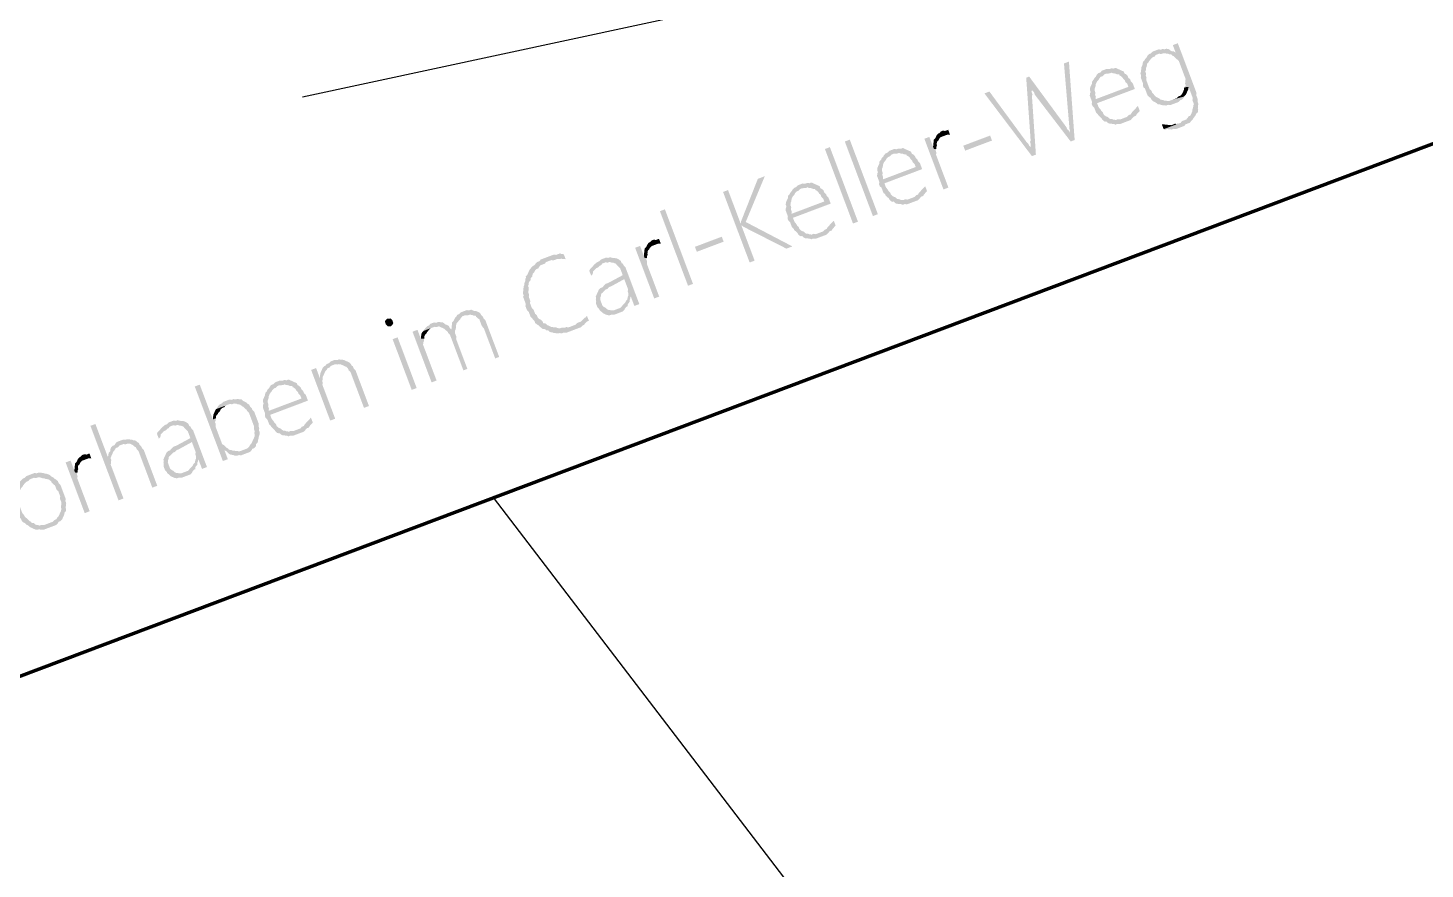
# Model space of a CAD drawing. Header units: metres. Extents: x -47 to 309, y -25 to 105.
# Drawn here: x 121.89 to 135.81, y 66.95 to 75.33 of the extents above; entities that cross this region are included whole.
import ezdxf

# ---------------------------------------------------------------- set-up
doc = ezdxf.new("R2010")
doc.units = ezdxf.units.M
doc.linetypes.add('AUSGEZOGEN', pattern=[0])
doc.layers.add('XR$1$STANDARD_1', color=7, linetype='AUSGEZOGEN', lineweight=25)

msp = doc.modelspace()

# ---------------------------------------------------------------- hatches: boundary and pattern name
at = {"layer": 'XR$1$STANDARD_1', "linetype": 'AUSGEZOGEN', "lineweight": 140, "transparency": 33554687}
h = msp.add_hatch(color=7, dxfattribs=at)
h.set_gradient(color2=(0, 0, 0), one_color=1)
h.paths.add_polyline_path([(133.3494, 75.1784), (133.2999, 75.1598), (133.3297, 75.0805), (133.2938, 75.0557), (133.3075, 75.0495), (133.3249, 75.0335), (133.3422, 75.0174), (133.3596, 75.0013), (133.4268, 74.8231), (133.4243, 74.7995), (133.4219, 74.776), (133.4294, 74.7562), (133.4133, 74.7388), (133.4566, 74.7438), (133.4977, 74.6349), (133.4952, 74.6114), (133.5102, 74.5717), (133.504, 74.5581), (133.5016, 74.5346), (133.4954, 74.5209), (133.493, 74.4974), (133.4868, 74.4838), (133.4806, 74.4701), (133.4744, 74.4565), (133.4546, 74.449), (133.4485, 74.4354), (133.4324, 74.418), (133.3928, 74.4031), (133.3767, 74.3857), (133.2084, 74.3223), (133.222, 74.3161), (133.2418, 74.3236), (133.2653, 74.3211), (133.2889, 74.3187), (133.3087, 74.3262), (133.3322, 74.3237), (133.4114, 74.3536), (133.4275, 74.371), (133.4671, 74.3859), (133.4832, 74.4032), (133.4993, 74.4206), (133.5055, 74.4343), (133.5215, 74.4516), (133.5277, 74.4653), (133.5339, 74.4789), (133.5438, 74.4826), (133.5499, 74.4963), (133.5524, 74.5198), (133.5486, 74.5297), (133.5511, 74.5532), (133.5535, 74.5768), (133.5461, 74.5966), (133.5485, 74.6201), (133.5336, 74.6597), (133.536, 74.6833), (133.5248, 74.713)], flags=0)
h = msp.add_hatch(color=7, dxfattribs=at)
h.set_gradient(color2=(0, 0, 0), one_color=1)
h.paths.add_polyline_path([(133.0239, 75.0218), (133.0177, 75.0082), (133.0016, 74.9908), (132.9992, 74.9673), (132.993, 74.9536), (132.9869, 74.94), (132.9844, 74.9165), (132.982, 74.8929), (132.9758, 74.8793), (132.9833, 74.8595), (132.9808, 74.8359), (133.0032, 74.7765), (133.0045, 74.7431), (133.0219, 74.727), (133.048, 74.6577), (133.0654, 74.6416), (133.079, 74.6354), (133.0865, 74.6156), (133.1039, 74.5996), (133.1175, 74.5934), (133.1311, 74.5872), (133.1485, 74.5711), (133.172, 74.5687), (133.1857, 74.5625), (133.2092, 74.5601), (133.2327, 74.5577), (133.2526, 74.5651), (133.2761, 74.5627), (133.3157, 74.5776), (133.3553, 74.5925), (133.3714, 74.6099), (133.3912, 74.6174), (133.4073, 74.6347), (133.4134, 74.6484), (133.3008, 74.6172), (133.2612, 74.6023), (133.2376, 74.6047), (133.2141, 74.6072), (133.2004, 74.6133), (133.1769, 74.6158), (133.1595, 74.6319), (133.1459, 74.638), (133.1323, 74.6442), (133.1149, 74.6603), (133.1112, 74.6702), (133.0938, 74.6863), (133.0863, 74.7061), (133.069, 74.7221), (133.0354, 74.8113), (133.0378, 74.8348), (133.0304, 74.8546), (133.0328, 74.8781), (133.0253, 74.8979), (133.0315, 74.9116), (133.0339, 74.9351), (133.0401, 74.9488), (133.0425, 74.9723), (133.0586, 74.9897), (133.0648, 75.0033), (133.0809, 75.0207), (133.0969, 75.038), (133.1167, 75.0455), (133.1328, 75.0629), (133.1526, 75.0703)], flags=0)
h = msp.add_hatch(color=7, dxfattribs=at)
h.set_gradient(color2=(0, 0, 0), one_color=1)
h.paths.add_polyline_path([(133.1377, 75.1099), (133.0981, 75.095), (133.082, 75.0776), (133.0622, 75.0702), (133.0461, 75.0528), (133.04, 75.0392), (133.0239, 75.0218), (133.1625, 75.0741), (133.1861, 75.0716), (133.2059, 75.0791), (133.2294, 75.0766), (133.2529, 75.0742), (133.2666, 75.068), (133.2901, 75.0656), (133.2938, 75.0557), (133.3297, 75.0805), (133.3124, 75.0966), (133.2888, 75.099), (133.2752, 75.1052), (133.2578, 75.1213), (133.2343, 75.1237), (133.2145, 75.1163), (133.2008, 75.1224), (133.181, 75.115), (133.1575, 75.1174)], flags=0)
h = msp.add_hatch(color=7, dxfattribs=at)
h.set_gradient(color2=(0, 0, 0), one_color=1)
h.paths.add_polyline_path([(132.2646, 74.9958), (132.2151, 74.9771), (132.2707, 74.3195), (132.2745, 74.3096), (132.272, 74.286), (132.2821, 74.1994), (132.3217, 74.2143)], flags=0)
h = msp.add_hatch(color=7, dxfattribs=at)
h.set_gradient(color2=(0, 0, 0), one_color=1)
h.paths.add_polyline_path([(132.6227, 74.9159), (132.593, 74.9047), (132.577, 74.8873), (132.5572, 74.8798), (132.5411, 74.8625), (132.5349, 74.8488), (132.5188, 74.8315), (132.6377, 74.8762), (132.6711, 74.8775), (132.6909, 74.885), (132.7046, 74.8788), (132.7281, 74.8764), (132.7417, 74.8702), (132.7653, 74.8678), (132.769, 74.8579), (132.7826, 74.8517), (132.8, 74.8356), (132.8037, 74.8257), (132.8211, 74.8097), (132.8286, 74.7899), (132.8459, 74.7738), (132.8571, 74.7441), (132.5303, 74.6209), (132.9066, 74.7627), (132.8992, 74.7825), (132.8818, 74.7986), (132.8743, 74.8184), (132.857, 74.8345), (132.8495, 74.8543), (132.8321, 74.8704), (132.8185, 74.8765), (132.811, 74.8963), (132.7974, 74.9025), (132.7838, 74.9087), (132.7701, 74.9149), (132.7429, 74.9272), (132.7292, 74.9334), (132.7094, 74.9259), (132.6859, 74.9283), (132.6661, 74.9209), (132.6425, 74.9233)], flags=0)
h = msp.add_hatch(color=7, dxfattribs=at)
h.set_gradient(color2=(0, 0, 0), one_color=1)
h.paths.add_polyline_path([(131.8685, 74.8465), (131.8388, 74.8353), (131.8832, 74.2074), (131.877, 74.1937), (131.8845, 74.1739), (131.8821, 74.1504), (131.8858, 74.1405), (131.8959, 74.0538), (131.9355, 74.0687), (131.8961, 74.6533), (131.9023, 74.6669), (131.8911, 74.6966), (131.8972, 74.7103), (131.8898, 74.7301)], flags=0)
h = msp.add_hatch(color=7, dxfattribs=at)
h.set_gradient(color2=(0, 0, 0), one_color=1)
h.paths.add_polyline_path([(131.8685, 74.8465), (131.8898, 74.7301), (131.8972, 74.7103), (131.9146, 74.6942), (131.9258, 74.6645), (132.2821, 74.1994), (132.272, 74.286), (132.2645, 74.3058), (132.2472, 74.3219), (132.2397, 74.3417)], flags=0)
h = msp.add_hatch(color=7, dxfattribs=at)
h.set_gradient(color2=(0, 0, 0), one_color=1)
h.paths.add_polyline_path([(132.5188, 74.8315), (132.5127, 74.8178), (132.4966, 74.8005), (132.4942, 74.7769), (132.4818, 74.7496), (132.4756, 74.736), (132.4732, 74.7125), (132.4807, 74.6927), (132.4745, 74.679), (132.4721, 74.6555), (132.4945, 74.5961), (132.492, 74.5725), (132.4995, 74.5527), (132.5168, 74.5367), (132.5355, 74.4871), (132.5529, 74.4711), (132.5566, 74.4612), (132.574, 74.4451), (132.5913, 74.429), (132.5951, 74.4191), (132.6124, 74.403), (132.6261, 74.3969), (132.636, 74.4006), (132.6534, 74.3845), (132.667, 74.3784), (132.8056, 74.4306), (132.7759, 74.4194), (132.7524, 74.4219), (132.7326, 74.4144), (132.709, 74.4168), (132.6954, 74.423), (132.6719, 74.4254), (132.6545, 74.4415), (132.6409, 74.4477), (132.6272, 74.4538), (132.6099, 74.4699), (132.6024, 74.4897), (132.585, 74.5058), (132.5813, 74.5157), (132.5602, 74.5417), (132.5453, 74.5813), (132.9216, 74.7231), (132.9066, 74.7627), (132.5303, 74.6209), (132.5328, 74.6444), (132.5253, 74.6642), (132.5277, 74.6878), (132.5203, 74.7076), (132.5227, 74.7311), (132.5289, 74.7448), (132.5313, 74.7683), (132.5375, 74.7819), (132.5437, 74.7956), (132.5597, 74.8129), (132.5659, 74.8266), (132.582, 74.8439), (132.6018, 74.8514), (132.6179, 74.8688), (132.6377, 74.8762)], flags=0)
h = msp.add_hatch(color=7, dxfattribs=at)
h.set_gradient(color2=(0, 0, 0), one_color=1)
h.paths.add_polyline_path([(131.4724, 74.6972), (131.4229, 74.6785), (131.8959, 74.0538), (131.8858, 74.1405), (131.8684, 74.1566), (131.861, 74.1764), (131.8436, 74.1924)], flags=0)
h = msp.add_hatch(color=7, dxfattribs=at)
h.set_gradient(color2=(0, 0, 0), one_color=1)
h.paths.add_polyline_path([(133.4133, 74.7388), (133.4108, 74.7153), (133.3985, 74.688), (133.3923, 74.6744), (133.3763, 74.657), (133.3565, 74.6495), (133.3404, 74.6322), (133.3008, 74.6172), (133.4134, 74.6484), (133.4295, 74.6658), (133.4357, 74.6794), (133.448, 74.7067), (133.4542, 74.7203), (133.4566, 74.7438)], flags=0)
h = msp.add_hatch(color=7, dxfattribs=at)
h.set_gradient(color2=(0, 0, 0), one_color=1)
h.paths.add_polyline_path([(132.9516, 74.5535), (132.9355, 74.5361), (132.9194, 74.5187), (132.9034, 74.5014), (132.8873, 74.484), (132.8811, 74.4704), (132.8613, 74.4629), (132.8452, 74.4455), (132.667, 74.3784), (132.6905, 74.3759), (132.7141, 74.3735), (132.7277, 74.3673), (132.7475, 74.3748), (132.771, 74.3723), (132.88, 74.4134), (132.896, 74.4308), (132.9121, 74.4481), (132.9319, 74.4556), (132.9381, 74.4692), (132.9542, 74.4866), (132.9702, 74.504)], flags=0)
h = msp.add_hatch(color=7, dxfattribs=at)
h.set_gradient(color2=(0, 0, 0), one_color=1)
h.paths.add_polyline_path([(133.1897, 74.3718), (133.2084, 74.3223), (133.3569, 74.3783), (133.3371, 74.3708), (133.3235, 74.377), (133.2839, 74.362), (133.2603, 74.3645), (133.2368, 74.3669), (133.2132, 74.3694)], flags=0)
h = msp.add_hatch(color=7, dxfattribs=at)
h.set_gradient(color2=(0, 0, 0), one_color=1)
h.paths.add_polyline_path([(130.3114, 73.4566), (130.3609, 73.4753), (130.081, 74.218), (130.0315, 74.1993)], flags=0)
h = msp.add_hatch(color=7, dxfattribs=at)
h.set_gradient(color2=(0, 0, 0), one_color=1)
h.paths.add_polyline_path([(130.8737, 74.2453), (130.8241, 74.2267), (131.0145, 73.7216), (131.064, 73.7403), (130.9408, 74.0671), (130.9433, 74.0906), (130.9358, 74.1104), (130.942, 74.124), (130.9184, 74.1265)], flags=0)
h = msp.add_hatch(color=7, dxfattribs=at)
h.set_gradient(color2=(0, 0, 0), one_color=1)
h.paths.add_polyline_path([(130.9344, 74.2343), (130.9183, 74.2169), (130.9159, 74.1934), (130.9134, 74.1698), (130.911, 74.1463), (130.9184, 74.1265), (130.942, 74.124), (130.9444, 74.1476), (130.9506, 74.1612), (130.9469, 74.1711), (130.9493, 74.1947), (130.9654, 74.212), (130.9715, 74.2257), (130.9876, 74.243), (131.0272, 74.258)], flags=0)
h = msp.add_hatch(color=7, dxfattribs=at)
h.set_gradient(color2=(0, 0, 0), one_color=1)
h.paths.add_polyline_path([(131.0086, 74.3075), (130.9888, 74.3), (130.9727, 74.2826), (130.9628, 74.2789), (130.9467, 74.2615), (130.9344, 74.2343), (131.0272, 74.258), (131.0569, 74.2692), (131.0805, 74.2667), (131.0618, 74.3162), (131.0321, 74.305)], flags=0)
h = msp.add_hatch(color=7, dxfattribs=at)
h.set_gradient(color2=(0, 0, 0), one_color=1)
h.paths.add_polyline_path([(131.2306, 74.1084), (131.498, 74.2092), (131.4793, 74.2587), (131.212, 74.1579)], flags=0)
h = msp.add_hatch(color=7, dxfattribs=at)
h.set_gradient(color2=(0, 0, 0), one_color=1)
h.paths.add_polyline_path([(130.1133, 73.382), (130.1628, 73.4006), (129.8829, 74.1433), (129.8334, 74.1247)], flags=0)
h = msp.add_hatch(color=7, dxfattribs=at)
h.set_gradient(color2=(0, 0, 0), one_color=1)
h.paths.add_polyline_path([(130.3996, 74.0327), (130.3934, 74.0191), (130.3774, 74.0017), (130.3749, 73.9782), (130.3626, 73.9509), (130.3564, 73.9373), (130.354, 73.9137), (130.3614, 73.8939), (130.3553, 73.8803), (130.3528, 73.8568), (130.3752, 73.7973), (130.3728, 73.7738), (130.3803, 73.754), (130.3976, 73.7379), (130.4163, 73.6884), (130.4337, 73.6723), (130.4374, 73.6624), (130.4548, 73.6464), (130.4721, 73.6303), (130.4759, 73.6204), (130.4932, 73.6043), (130.5069, 73.5981), (130.5168, 73.6019), (130.5341, 73.5858), (130.5478, 73.5796), (130.6864, 73.6319), (130.6567, 73.6207), (130.6332, 73.6231), (130.6134, 73.6157), (130.5898, 73.6181), (130.5762, 73.6243), (130.5526, 73.6267), (130.5353, 73.6428), (130.5216, 73.6489), (130.508, 73.6551), (130.4906, 73.6712), (130.4832, 73.691), (130.4658, 73.7071), (130.4621, 73.717), (130.441, 73.7429), (130.426, 73.7826), (130.8024, 73.9244), (130.7874, 73.964), (130.4111, 73.8222), (130.4135, 73.8457), (130.4061, 73.8655), (130.4085, 73.8891), (130.4011, 73.9089), (130.4035, 73.9324), (130.4097, 73.946), (130.4121, 73.9696), (130.4183, 73.9832), (130.4244, 73.9968), (130.4405, 74.0142), (130.4467, 74.0278), (130.4628, 74.0452), (130.4826, 74.0527), (130.4986, 74.07), (130.5184, 74.0775)], flags=0)
h = msp.add_hatch(color=7, dxfattribs=at)
h.set_gradient(color2=(0, 0, 0), one_color=1)
h.paths.add_polyline_path([(130.5035, 74.1171), (130.4738, 74.1059), (130.4577, 74.0886), (130.4379, 74.0811), (130.4219, 74.0637), (130.4157, 74.0501), (130.3996, 74.0327), (130.5184, 74.0775), (130.5519, 74.0788), (130.5717, 74.0863), (130.5853, 74.0801), (130.6089, 74.0777), (130.6225, 74.0715), (130.646, 74.0691), (130.6498, 74.0591), (130.6634, 74.053), (130.6808, 74.0369), (130.6845, 74.027), (130.7019, 74.0109), (130.7093, 73.9911), (130.7267, 73.9751), (130.7379, 73.9453), (130.4111, 73.8222), (130.7874, 73.964), (130.78, 73.9838), (130.7626, 73.9999), (130.7551, 74.0197), (130.7378, 74.0358), (130.7303, 74.0556), (130.7129, 74.0716), (130.6993, 74.0778), (130.6918, 74.0976), (130.6782, 74.1038), (130.6646, 74.11), (130.6509, 74.1161), (130.6236, 74.1285), (130.61, 74.1346), (130.5902, 74.1272), (130.5667, 74.1296), (130.5469, 74.1221), (130.5233, 74.1246)], flags=0)
h = msp.add_hatch(color=7, dxfattribs=at)
h.set_gradient(color2=(0, 0, 0), one_color=1)
h.paths.add_polyline_path([(129.2344, 73.8537), (129.165, 73.8275), (128.9973, 73.4024), (128.9948, 73.3789), (129.0444, 73.3975)], flags=0)
h = msp.add_hatch(color=7, dxfattribs=at)
h.set_gradient(color2=(0, 0, 0), one_color=1)
h.paths.add_polyline_path([(129.5925, 73.7737), (129.5627, 73.7625), (129.5467, 73.7452), (129.5269, 73.7377), (129.5108, 73.7203), (129.5046, 73.7067), (129.4885, 73.6893), (129.6074, 73.7341), (129.6408, 73.7354), (129.6606, 73.7429), (129.6743, 73.7367), (129.6978, 73.7343), (129.7114, 73.7281), (129.735, 73.7257), (129.7387, 73.7158), (129.7523, 73.7096), (129.7697, 73.6935), (129.7734, 73.6836), (129.7908, 73.6675), (129.7983, 73.6477), (129.8156, 73.6317), (129.8268, 73.602), (129.5, 73.4788), (129.8764, 73.6206), (129.8689, 73.6404), (129.8515, 73.6565), (129.8441, 73.6763), (129.8267, 73.6924), (129.8192, 73.7122), (129.8019, 73.7283), (129.7882, 73.7344), (129.7808, 73.7542), (129.7671, 73.7604), (129.7535, 73.7666), (129.7399, 73.7727), (129.7126, 73.7851), (129.6989, 73.7913), (129.6791, 73.7838), (129.6556, 73.7862), (129.6358, 73.7788), (129.6123, 73.7812)], flags=0)
h = msp.add_hatch(color=7, dxfattribs=at)
h.set_gradient(color2=(0, 0, 0), one_color=1)
h.paths.add_polyline_path([(128.8679, 73.7156), (128.8184, 73.6969), (129.0834, 72.9938), (129.1329, 73.0125), (128.9986, 73.369), (129.0444, 73.3975), (128.9948, 73.3789)], flags=0)
h = msp.add_hatch(color=7, dxfattribs=at)
h.set_gradient(color2=(0, 0, 0), one_color=1)
h.paths.add_polyline_path([(129.4885, 73.6893), (129.4824, 73.6757), (129.4663, 73.6583), (129.4639, 73.6348), (129.4515, 73.6075), (129.4454, 73.5939), (129.4429, 73.5704), (129.4504, 73.5506), (129.4442, 73.5369), (129.4418, 73.5134), (129.4642, 73.454), (129.4617, 73.4304), (129.4692, 73.4106), (129.4866, 73.3945), (129.5052, 73.345), (129.5226, 73.329), (129.5263, 73.3191), (129.5437, 73.303), (129.5611, 73.2869), (129.5648, 73.277), (129.5822, 73.2609), (129.5958, 73.2548), (129.6057, 73.2585), (129.6231, 73.2424), (129.6367, 73.2362), (129.7753, 73.2885), (129.7456, 73.2773), (129.7221, 73.2797), (129.7023, 73.2723), (129.6787, 73.2747), (129.6651, 73.2809), (129.6416, 73.2833), (129.6242, 73.2994), (129.6106, 73.3056), (129.5969, 73.3117), (129.5796, 73.3278), (129.5721, 73.3476), (129.5547, 73.3637), (129.551, 73.3736), (129.5299, 73.3996), (129.515, 73.4392), (129.8913, 73.581), (129.8764, 73.6206), (129.5, 73.4788), (129.5025, 73.5023), (129.495, 73.5221), (129.4975, 73.5457), (129.49, 73.5655), (129.4924, 73.589), (129.4986, 73.6027), (129.501, 73.6262), (129.5072, 73.6398), (129.5134, 73.6535), (129.5295, 73.6708), (129.5356, 73.6845), (129.5517, 73.7018), (129.5715, 73.7093), (129.5876, 73.7267), (129.6074, 73.7341)], flags=0)
h = msp.add_hatch(color=7, dxfattribs=at)
h.set_gradient(color2=(0, 0, 0), one_color=1)
h.paths.add_polyline_path([(130.8324, 73.7547), (130.8163, 73.7374), (130.8002, 73.72), (130.7841, 73.7026), (130.7681, 73.6853), (130.7619, 73.6716), (130.7421, 73.6642), (130.726, 73.6468), (130.5478, 73.5796), (130.5713, 73.5772), (130.5948, 73.5748), (130.6085, 73.5686), (130.6283, 73.576), (130.6518, 73.5736), (130.7608, 73.6147), (130.7768, 73.632), (130.7929, 73.6494), (130.8127, 73.6569), (130.8189, 73.6705), (130.8349, 73.6879), (130.851, 73.7052)], flags=0)
h = msp.add_hatch(color=7, dxfattribs=at)
h.set_gradient(color2=(0, 0, 0), one_color=1)
h.paths.add_polyline_path([(128.4694, 72.7624), (128.519, 72.781), (128.239, 73.5238), (128.1895, 73.5051)], flags=0)
h = msp.add_hatch(color=7, dxfattribs=at)
h.set_gradient(color2=(0, 0, 0), one_color=1)
h.paths.add_polyline_path([(129.0444, 73.3975), (128.9986, 73.369), (129.0159, 73.3529), (129.4498, 73.1319), (129.5093, 73.1543)], flags=0)
h = msp.add_hatch(color=7, dxfattribs=at)
h.set_gradient(color2=(0, 0, 0), one_color=1)
h.paths.add_polyline_path([(129.9213, 73.4114), (129.9052, 73.394), (129.8891, 73.3766), (129.8731, 73.3593), (129.857, 73.3419), (129.8508, 73.3283), (129.831, 73.3208), (129.8149, 73.3034), (129.6367, 73.2362), (129.6602, 73.2338), (129.6838, 73.2314), (129.6974, 73.2252), (129.7172, 73.2327), (129.7408, 73.2302), (129.8497, 73.2713), (129.8658, 73.2887), (129.8818, 73.306), (129.9016, 73.3135), (129.9078, 73.3271), (129.9239, 73.3445), (129.94, 73.3619)], flags=0)
h = msp.add_hatch(color=7, dxfattribs=at)
h.set_gradient(color2=(0, 0, 0), one_color=1)
h.paths.add_polyline_path([(128.1268, 73.2213), (128.107, 73.2139), (128.0909, 73.1965), (128.081, 73.1928), (128.065, 73.1754), (128.0526, 73.1481), (128.1455, 73.1718), (128.1752, 73.183), (128.1987, 73.1806), (128.1801, 73.2301), (128.1504, 73.2189)], flags=0)
h = msp.add_hatch(color=7, dxfattribs=at)
h.set_gradient(color2=(0, 0, 0), one_color=1)
h.paths.add_polyline_path([(128.5568, 73.1007), (128.8242, 73.2015), (128.8055, 73.251), (128.5382, 73.1502)], flags=0)
h = msp.add_hatch(color=7, dxfattribs=at)
h.set_gradient(color2=(0, 0, 0), one_color=1)
h.paths.add_polyline_path([(127.0718, 73.0499), (127.0025, 73.0238), (126.9864, 73.0064), (126.9666, 72.9989), (126.9505, 72.9816), (126.9344, 72.9642), (126.9245, 72.9605), (126.9085, 72.9431), (127.1065, 73.0178), (127.1301, 73.0153), (127.1697, 73.0302), (127.1932, 73.0278), (127.2031, 73.0315), (127.2266, 73.0291), (127.2502, 73.0267), (127.2315, 73.0762), (127.208, 73.0786), (127.1944, 73.0848), (127.1547, 73.0699), (127.1312, 73.0723), (127.0916, 73.0574)], flags=0)
h = msp.add_hatch(color=7, dxfattribs=at)
h.set_gradient(color2=(0, 0, 0), one_color=1)
h.paths.add_polyline_path([(127.9919, 73.1592), (127.9424, 73.1405), (128.1327, 72.6355), (128.1823, 72.6541), (128.0591, 72.9809), (128.0615, 73.0045), (128.0541, 73.0243), (128.0602, 73.0379), (128.0367, 73.0404)], flags=0)
h = msp.add_hatch(color=7, dxfattribs=at)
h.set_gradient(color2=(0, 0, 0), one_color=1)
h.paths.add_polyline_path([(128.0526, 73.1481), (128.0366, 73.1308), (128.0341, 73.1072), (128.0317, 73.0837), (128.0292, 73.0602), (128.0367, 73.0404), (128.0602, 73.0379), (128.0627, 73.0615), (128.0688, 73.0751), (128.0651, 73.085), (128.0676, 73.1085), (128.0836, 73.1259), (128.0898, 73.1395), (128.1059, 73.1569), (128.1455, 73.1718)], flags=0)
h = msp.add_hatch(color=7, dxfattribs=at)
h.set_gradient(color2=(0, 0, 0), one_color=1)
h.paths.add_polyline_path([(126.9085, 72.9431), (126.8924, 72.9257), (126.8862, 72.9121), (126.8739, 72.8848), (126.8677, 72.8712), (126.8516, 72.8538), (126.8554, 72.8439), (126.8492, 72.8303), (126.8468, 72.8068), (126.8406, 72.7931), (126.8381, 72.7696), (126.832, 72.7559), (126.8295, 72.7324), (126.8271, 72.7089), (126.8247, 72.6853), (126.8321, 72.6655), (126.826, 72.6519), (126.8521, 72.5826), (126.8496, 72.559), (126.8646, 72.5194), (126.8819, 72.5033), (126.9006, 72.4538), (126.918, 72.4378), (126.9217, 72.4279), (126.9391, 72.4118), (126.9465, 72.392), (126.9639, 72.3759), (126.9775, 72.3697), (126.9949, 72.3537), (127.0123, 72.3376), (127.0259, 72.3314), (127.0494, 72.329), (127.0532, 72.3191), (127.0767, 72.3166), (127.0941, 72.3006), (127.1176, 72.2981), (127.1313, 72.292), (127.3095, 72.3591), (127.2798, 72.3479), (127.2563, 72.3504), (127.2365, 72.3429), (127.2129, 72.3453), (127.1931, 72.3379), (127.1696, 72.3403), (127.1559, 72.3465), (127.1324, 72.3489), (127.1089, 72.3514), (127.0952, 72.3575), (127.068, 72.3699), (127.0506, 72.386), (127.0271, 72.3884), (127.0196, 72.4082), (127.0022, 72.4243), (126.9886, 72.4304), (126.9712, 72.4465), (126.9638, 72.4663), (126.9464, 72.4824), (126.9315, 72.522), (126.9141, 72.5381), (126.8954, 72.5876), (126.8979, 72.6111), (126.8829, 72.6507), (126.8854, 72.6743), (126.8779, 72.6941), (126.8803, 72.7176), (126.8828, 72.7412), (126.8753, 72.761), (126.8815, 72.7746), (126.8839, 72.7981), (126.9, 72.8155), (126.9024, 72.8391), (126.9185, 72.8564), (126.921, 72.88), (126.937, 72.8973), (126.9432, 72.911), (126.9593, 72.9283), (126.9791, 72.9358), (126.9852, 72.9494), (127.0013, 72.9668), (127.0409, 72.9817), (127.057, 72.9991), (127.0768, 73.0066)], flags=0)
h = msp.add_hatch(color=7, dxfattribs=at)
h.set_gradient(color2=(0, 0, 0), one_color=1)
h.paths.add_polyline_path([(127.6317, 73.0347), (127.602, 73.0235), (127.5859, 73.0062), (127.5661, 72.9987), (127.5401, 72.9776), (127.524, 72.9602), (127.508, 72.9429), (127.4919, 72.9255), (127.4857, 72.9119), (127.5044, 72.8623), (127.5205, 72.8797), (127.5229, 72.9033), (127.539, 72.9206), (127.555, 72.938), (127.5748, 72.9455), (127.5909, 72.9628), (127.6008, 72.9666), (127.6169, 72.9839), (127.7555, 73.0362), (127.732, 73.0386), (127.7085, 73.0411), (127.6948, 73.0472), (127.675, 73.0398), (127.6515, 73.0422)], flags=0)
h = msp.add_hatch(color=7, dxfattribs=at)
h.set_gradient(color2=(0, 0, 0), one_color=1)
h.paths.add_polyline_path([(127.7555, 73.0362), (127.6367, 72.9914), (127.6466, 72.9951), (127.6701, 72.9927), (127.6899, 73.0001), (127.7036, 72.994), (127.7271, 72.9915), (127.7408, 72.9854), (127.7544, 72.9792), (127.7581, 72.9693), (127.7755, 72.9532), (127.7929, 72.9371), (127.819, 72.8678), (127.6779, 72.792), (127.6482, 72.7808), (127.6321, 72.7635), (127.6161, 72.7461), (127.8339, 72.8282), (127.8712, 72.7292), (127.8688, 72.7056), (127.8763, 72.6858), (127.8738, 72.6623), (127.8974, 72.6599), (127.9347, 72.5608), (127.9842, 72.5795), (127.8461, 72.9459), (127.8287, 72.962), (127.8213, 72.9818), (127.8076, 72.988), (127.8002, 73.0078), (127.7828, 73.0238), (127.7692, 73.03)], flags=0)
h = msp.add_hatch(color=7, dxfattribs=at)
h.set_gradient(color2=(0, 0, 0), one_color=1)
h.paths.add_polyline_path([(127.6161, 72.7461), (127.5962, 72.7386), (127.5802, 72.7213), (127.574, 72.7076), (127.5678, 72.694), (127.5555, 72.6667), (127.5493, 72.6531), (127.5531, 72.6432), (127.5506, 72.6197), (127.5543, 72.6097), (127.5519, 72.5862), (127.5668, 72.5466), (127.5842, 72.5305), (127.5879, 72.5206), (127.6053, 72.5045), (127.6227, 72.4885), (127.6363, 72.4823), (127.7551, 72.5271), (127.7254, 72.5159), (127.7019, 72.5183), (127.6784, 72.5208), (127.6647, 72.5269), (127.6474, 72.543), (127.6337, 72.5492), (127.6164, 72.5653), (127.594, 72.6247), (127.5964, 72.6482), (127.6026, 72.6619), (127.605, 72.6854), (127.6149, 72.6891), (127.631, 72.7065), (127.6471, 72.7239), (127.6669, 72.7313), (127.6829, 72.7487), (127.7027, 72.7562), (127.8339, 72.8282)], flags=0)
h = msp.add_hatch(color=7, dxfattribs=at)
h.set_gradient(color2=(0, 0, 0), one_color=1)
h.paths.add_polyline_path([(126.2255, 72.5047), (126.2057, 72.4973), (126.1896, 72.4799), (126.1698, 72.4724), (126.1636, 72.4588), (126.1475, 72.4414), (126.1414, 72.4278), (126.1352, 72.4142), (126.1191, 72.3968), (126.1167, 72.3733), (126.1142, 72.3497), (126.1118, 72.3262), (126.0759, 72.3013), (126.0797, 72.2914), (126.097, 72.2754), (126.2314, 71.9189), (126.271, 71.9338), (126.159, 72.2309), (126.1615, 72.2544), (126.1465, 72.294), (126.149, 72.3176), (126.1551, 72.3312), (126.1576, 72.3547), (126.16, 72.3783), (126.1662, 72.3919), (126.1823, 72.4093), (126.1983, 72.4267), (126.2045, 72.4403), (126.2206, 72.4577), (126.3592, 72.5099), (126.3357, 72.5123), (126.3221, 72.5185), (126.3084, 72.5247), (126.2886, 72.5172), (126.2651, 72.5197), (126.2453, 72.5122)], flags=0)
h = msp.add_hatch(color=7, dxfattribs=at)
h.set_gradient(color2=(0, 0, 0), one_color=1)
h.paths.add_polyline_path([(127.8738, 72.6623), (127.8677, 72.6487), (127.8652, 72.6251), (127.8491, 72.6078), (127.843, 72.5941), (127.8269, 72.5768), (127.8108, 72.5594), (127.7948, 72.542), (127.6363, 72.4823), (127.6499, 72.4761), (127.6636, 72.47), (127.6871, 72.4675), (127.7069, 72.475), (127.7305, 72.4726), (127.8196, 72.5061), (127.8357, 72.5235), (127.8418, 72.5371), (127.8579, 72.5545), (127.8678, 72.5582), (127.8702, 72.5818), (127.8863, 72.5992), (127.8888, 72.6227), (127.8949, 72.6363), (127.8974, 72.6599)], flags=0)
h = msp.add_hatch(color=7, dxfattribs=at)
h.set_gradient(color2=(0, 0, 0), one_color=1)
h.paths.add_polyline_path([(125.4712, 72.4354), (125.4552, 72.418), (125.449, 72.4043), (125.4602, 72.3746), (125.4776, 72.3586), (125.5011, 72.3561), (125.511, 72.3599), (125.5271, 72.3772), (125.5333, 72.3909), (125.5221, 72.4206), (125.5047, 72.4366), (125.4948, 72.4329)], flags=0)
h = msp.add_hatch(color=7, dxfattribs=at)
h.set_gradient(color2=(0, 0, 0), one_color=1)
h.paths.add_polyline_path([(125.9185, 72.389), (125.8987, 72.3816), (125.8925, 72.3679), (125.8727, 72.3605), (125.8566, 72.3431), (125.8405, 72.3257), (125.8344, 72.3121), (125.9433, 72.3531), (125.9668, 72.3507), (125.9866, 72.3582), (126.0003, 72.352), (126.0139, 72.3458), (126.0276, 72.3397), (126.0412, 72.3335), (126.0586, 72.3174), (126.0759, 72.3013), (126.1118, 72.3262), (126.0944, 72.3423), (126.087, 72.3621), (126.0597, 72.3744), (126.0461, 72.3806), (126.0287, 72.3966), (126.0052, 72.3991), (125.9816, 72.4015), (125.9618, 72.3941), (125.9383, 72.3965)], flags=0)
h = msp.add_hatch(color=7, dxfattribs=at)
h.set_gradient(color2=(0, 0, 0), one_color=1)
h.paths.add_polyline_path([(126.3592, 72.5099), (126.2404, 72.4651), (126.2503, 72.4689), (126.2738, 72.4664), (126.2936, 72.4739), (126.3172, 72.4714), (126.3308, 72.4653), (126.3544, 72.4628), (126.3581, 72.4529), (126.3755, 72.4369), (126.3891, 72.4307), (126.4152, 72.3614), (126.4363, 72.3354), (126.5483, 72.0383), (126.5879, 72.0532), (126.4498, 72.4196), (126.4324, 72.4357), (126.425, 72.4555), (126.4076, 72.4716), (126.4039, 72.4815), (126.3865, 72.4976), (126.3729, 72.5037)], flags=0)
h = msp.add_hatch(color=7, dxfattribs=at)
h.set_gradient(color2=(0, 0, 0), one_color=1)
h.paths.add_polyline_path([(127.4629, 72.4622), (127.4469, 72.4448), (127.437, 72.4411), (127.4209, 72.4237), (127.4048, 72.4064), (127.3652, 72.3914), (127.3491, 72.3741), (127.1313, 72.292), (127.1548, 72.2895), (127.1783, 72.2871), (127.1882, 72.2908), (127.2118, 72.2884), (127.2316, 72.2958), (127.2551, 72.2934), (127.4037, 72.3494), (127.4197, 72.3668), (127.4296, 72.3705), (127.4457, 72.3879), (127.4618, 72.4052), (127.4816, 72.4127)], flags=0)
h = msp.add_hatch(color=7, dxfattribs=at)
h.set_gradient(color2=(0, 0, 0), one_color=1)
h.paths.add_polyline_path([(125.7164, 71.7248), (125.766, 71.7434), (125.5756, 72.2485), (125.5261, 72.2298)], flags=0)
h = msp.add_hatch(color=7, dxfattribs=at)
h.set_gradient(color2=(0, 0, 0), one_color=1)
h.paths.add_polyline_path([(125.7737, 72.3231), (125.7241, 72.3045), (125.9145, 71.7994), (125.964, 71.8181), (125.8296, 72.1746), (125.8321, 72.1981), (125.8383, 72.2118), (125.8407, 72.2353), (125.8073, 72.234)], flags=0)
h = msp.add_hatch(color=7, dxfattribs=at)
h.set_gradient(color2=(0, 0, 0), one_color=1)
h.paths.add_polyline_path([(125.8344, 72.3121), (125.8183, 72.2947), (125.8121, 72.2811), (125.8097, 72.2575), (125.8073, 72.234), (125.8407, 72.2353), (125.8431, 72.2588), (125.8493, 72.2725), (125.8654, 72.2898), (125.8715, 72.3035), (125.8876, 72.3208), (125.9037, 72.3382), (125.9235, 72.3457)], flags=0)
h = msp.add_hatch(color=7, dxfattribs=at)
h.set_gradient(color2=(0, 0, 0), one_color=1)
h.paths.add_polyline_path([(124.9282, 72.0158), (124.9084, 72.0083), (124.8923, 71.991), (124.8725, 71.9835), (124.8564, 71.9661), (124.8465, 71.9624), (124.8304, 71.945), (124.8243, 71.9314), (124.8119, 71.9041), (124.8058, 71.8905), (124.8033, 71.8669), (124.8009, 71.8434), (124.8306, 71.8546), (124.8368, 71.8682), (124.8491, 71.8955), (124.8553, 71.9091), (124.8714, 71.9265), (124.8775, 71.9401), (124.8973, 71.9476), (124.9134, 71.965), (125.052, 72.0172), (125.0384, 72.0234), (125.0149, 72.0258), (124.9913, 72.0283), (124.9715, 72.0208), (124.948, 72.0233)], flags=0)
h = msp.add_hatch(color=7, dxfattribs=at)
h.set_gradient(color2=(0, 0, 0), one_color=1)
h.paths.add_polyline_path([(125.052, 72.0172), (124.9332, 71.9724), (124.953, 71.9799), (124.9766, 71.9775), (124.9865, 71.9812), (125.01, 71.9788), (125.0236, 71.9726), (125.0373, 71.9664), (125.0509, 71.9603), (125.0645, 71.9541), (125.0819, 71.938), (125.0894, 71.9182), (125.1067, 71.9021), (125.2411, 71.5456), (125.2906, 71.5643), (125.1562, 71.9208), (125.1389, 71.9369), (125.1314, 71.9567), (125.114, 71.9727), (125.1103, 71.9826), (125.0929, 71.9987), (125.0793, 72.0049), (125.0657, 72.0111)], flags=0)
h = msp.add_hatch(color=7, dxfattribs=at)
h.set_gradient(color2=(0, 0, 0), one_color=1)
h.paths.add_polyline_path([(124.3835, 71.8105), (124.3538, 71.7993), (124.3377, 71.7819), (124.3179, 71.7745), (124.3019, 71.7571), (124.2957, 71.7435), (124.2796, 71.7261), (124.3985, 71.7709), (124.4319, 71.7722), (124.4517, 71.7797), (124.4653, 71.7735), (124.4889, 71.771), (124.5025, 71.7649), (124.526, 71.7624), (124.5298, 71.7525), (124.5434, 71.7464), (124.5608, 71.7303), (124.5645, 71.7204), (124.5819, 71.7043), (124.5893, 71.6845), (124.6067, 71.6684), (124.6179, 71.6387), (124.2911, 71.5156), (124.6674, 71.6574), (124.66, 71.6772), (124.6426, 71.6933), (124.6351, 71.7131), (124.6178, 71.7291), (124.6103, 71.749), (124.5929, 71.765), (124.5793, 71.7712), (124.5718, 71.791), (124.5582, 71.7972), (124.5446, 71.8033), (124.5309, 71.8095), (124.5037, 71.8219), (124.49, 71.828), (124.4702, 71.8206), (124.4467, 71.823), (124.4269, 71.8155), (124.4033, 71.818)], flags=0)
h = msp.add_hatch(color=7, dxfattribs=at)
h.set_gradient(color2=(0, 0, 0), one_color=1)
h.paths.add_polyline_path([(124.7636, 71.9424), (124.7141, 71.9238), (124.9044, 71.4187), (124.9539, 71.4374), (124.827, 71.7741), (124.8295, 71.7976), (124.8257, 71.8075), (124.8282, 71.8311), (124.8306, 71.8546), (124.8009, 71.8434)], flags=0)
h = msp.add_hatch(color=7, dxfattribs=at)
h.set_gradient(color2=(0, 0, 0), one_color=1)
h.paths.add_polyline_path([(123.6045, 71.777), (123.555, 71.7583), (123.8349, 71.0156), (123.8844, 71.0343), (123.8508, 71.1234), (123.8768, 71.1445), (123.8594, 71.1606), (123.8421, 71.1767), (123.8284, 71.1828), (123.7612, 71.3611), (123.7637, 71.3846), (123.7562, 71.4044), (123.7624, 71.4181), (123.7648, 71.4416), (123.7351, 71.4304)], flags=0)
h = msp.add_hatch(color=7, dxfattribs=at)
h.set_gradient(color2=(0, 0, 0), one_color=1)
h.paths.add_polyline_path([(124.2796, 71.7261), (124.2734, 71.7125), (124.2574, 71.6951), (124.2549, 71.6716), (124.2426, 71.6443), (124.2364, 71.6307), (124.234, 71.6071), (124.2414, 71.5873), (124.2353, 71.5737), (124.2328, 71.5501), (124.2552, 71.4907), (124.2528, 71.4672), (124.2603, 71.4474), (124.2776, 71.4313), (124.2963, 71.3818), (124.3137, 71.3657), (124.3174, 71.3558), (124.3348, 71.3397), (124.3521, 71.3237), (124.3559, 71.3138), (124.3732, 71.2977), (124.3869, 71.2915), (124.3968, 71.2953), (124.4141, 71.2792), (124.4278, 71.273), (124.5664, 71.3253), (124.5367, 71.3141), (124.5132, 71.3165), (124.4934, 71.309), (124.4698, 71.3115), (124.4562, 71.3176), (124.4326, 71.3201), (124.4153, 71.3362), (124.4016, 71.3423), (124.388, 71.3485), (124.3706, 71.3646), (124.3632, 71.3844), (124.3458, 71.4005), (124.3421, 71.4104), (124.321, 71.4363), (124.306, 71.4759), (124.6824, 71.6178), (124.6674, 71.6574), (124.2911, 71.5156), (124.2936, 71.5391), (124.2861, 71.5589), (124.2885, 71.5824), (124.2811, 71.6022), (124.2835, 71.6258), (124.2897, 71.6394), (124.2921, 71.663), (124.2983, 71.6766), (124.3044, 71.6902), (124.3205, 71.7076), (124.3267, 71.7212), (124.3428, 71.7386), (124.3626, 71.7461), (124.3786, 71.7634), (124.3985, 71.7709)], flags=0)
h = msp.add_hatch(color=7, dxfattribs=at)
h.set_gradient(color2=(0, 0, 0), one_color=1)
h.paths.add_polyline_path([(123.7647, 71.532), (123.7585, 71.5184), (123.7462, 71.4911), (123.74, 71.4775), (123.7375, 71.4539), (123.7351, 71.4304), (123.7648, 71.4416), (123.7673, 71.4651), (123.7833, 71.4825), (123.7895, 71.4961), (123.8056, 71.5135), (123.8117, 71.5271), (123.8278, 71.5445), (123.8476, 71.552), (123.8637, 71.5693), (123.8835, 71.5768)], flags=0)
h = msp.add_hatch(color=7, dxfattribs=at)
h.set_gradient(color2=(0, 0, 0), one_color=1)
h.paths.add_polyline_path([(123.8785, 71.6202), (123.8389, 71.6052), (123.8228, 71.5879), (123.803, 71.5804), (123.7869, 71.563), (123.7807, 71.5494), (123.7647, 71.532), (123.9033, 71.5843), (123.9268, 71.5818), (123.9467, 71.5893), (123.9702, 71.5869), (123.9838, 71.5807), (124.0074, 71.5783), (124.0247, 71.5622), (124.0384, 71.556), (124.0557, 71.5399), (124.0731, 71.5239), (124.0768, 71.514), (124.0942, 71.4979), (124.1465, 71.3592), (124.144, 71.3357), (124.1515, 71.3159), (124.149, 71.2924), (124.1528, 71.2825), (124.1503, 71.2589), (124.1442, 71.2453), (124.138, 71.2317), (124.1257, 71.2044), (124.1195, 71.1907), (124.1034, 71.1734), (124.0972, 71.1597), (124.0812, 71.1424), (124.0416, 71.1274), (124.1641, 71.1623), (124.1666, 71.1859), (124.1826, 71.2032), (124.1851, 71.2268), (124.1912, 71.2404), (124.1937, 71.264), (124.1999, 71.2776), (124.2023, 71.3011), (124.1948, 71.3209), (124.1973, 71.3445), (124.1898, 71.3643), (124.1922, 71.3878), (124.1474, 71.5066), (124.1301, 71.5227), (124.1226, 71.5425), (124.1052, 71.5586), (124.0978, 71.5784), (124.0841, 71.5846), (124.0668, 71.6006), (124.0531, 71.6068), (124.0395, 71.613), (124.0221, 71.6291), (123.9986, 71.6315), (123.9751, 71.6339), (123.9652, 71.6302), (123.9416, 71.6326), (123.9218, 71.6252), (123.8983, 71.6276)], flags=0)
h = msp.add_hatch(color=7, dxfattribs=at)
h.set_gradient(color2=(0, 0, 0), one_color=1)
h.paths.add_polyline_path([(123.3239, 71.4111), (123.2942, 71.3999), (123.2781, 71.3826), (123.2583, 71.3751), (123.2323, 71.354), (123.2163, 71.3366), (123.2002, 71.3193), (123.1841, 71.3019), (123.178, 71.2883), (123.1966, 71.2388), (123.2127, 71.2561), (123.2151, 71.2797), (123.2312, 71.297), (123.2473, 71.3144), (123.2671, 71.3219), (123.2832, 71.3392), (123.2931, 71.343), (123.3091, 71.3603), (123.4478, 71.4126), (123.4242, 71.415), (123.4007, 71.4175), (123.3871, 71.4236), (123.3673, 71.4162), (123.3437, 71.4186)], flags=0)
h = msp.add_hatch(color=7, dxfattribs=at)
h.set_gradient(color2=(0, 0, 0), one_color=1)
h.paths.add_polyline_path([(123.4478, 71.4126), (123.3289, 71.3678), (123.3388, 71.3715), (123.3624, 71.3691), (123.3822, 71.3766), (123.3958, 71.3704), (123.4194, 71.3679), (123.433, 71.3618), (123.4466, 71.3556), (123.4504, 71.3457), (123.4677, 71.3296), (123.4851, 71.3136), (123.5112, 71.2442), (123.3701, 71.1684), (123.3404, 71.1572), (123.3244, 71.1399), (123.3083, 71.1225), (123.5262, 71.2046), (123.5635, 71.1056), (123.561, 71.0821), (123.5685, 71.0623), (123.5661, 71.0387), (123.5896, 71.0363), (123.6269, 70.9372), (123.6764, 70.9559), (123.5383, 71.3223), (123.521, 71.3384), (123.5135, 71.3582), (123.4999, 71.3644), (123.4924, 71.3842), (123.475, 71.4002), (123.4614, 71.4064)], flags=0)
h = msp.add_hatch(color=7, dxfattribs=at)
h.set_gradient(color2=(0, 0, 0), one_color=1)
h.paths.add_polyline_path([(124.7124, 71.4481), (124.6963, 71.4308), (124.6802, 71.4134), (124.6641, 71.396), (124.6481, 71.3787), (124.6419, 71.365), (124.6221, 71.3576), (124.606, 71.3402), (124.4278, 71.273), (124.4513, 71.2706), (124.4748, 71.2681), (124.4885, 71.262), (124.5083, 71.2694), (124.5318, 71.267), (124.6408, 71.308), (124.6568, 71.3254), (124.6729, 71.3428), (124.6927, 71.3502), (124.6989, 71.3639), (124.715, 71.3812), (124.731, 71.3986)], flags=0)
h = msp.add_hatch(color=7, dxfattribs=at)
h.set_gradient(color2=(0, 0, 0), one_color=1)
h.paths.add_polyline_path([(122.5647, 71.3851), (122.5152, 71.3664), (122.7951, 70.6237), (122.8446, 70.6424), (122.7177, 70.9791), (122.7201, 71.0026), (122.7226, 71.0262), (122.7151, 71.046), (122.7213, 71.0596), (122.6878, 71.0583)], flags=0)
h = msp.add_hatch(color=7, dxfattribs=at)
h.set_gradient(color2=(0, 0, 0), one_color=1)
h.paths.add_polyline_path([(122.8189, 71.2208), (122.7793, 71.2059), (122.7632, 71.1885), (122.757, 71.1749), (122.7372, 71.1674), (122.7211, 71.15), (122.715, 71.1364), (122.7125, 71.1128), (122.6964, 71.0955), (122.694, 71.0719), (122.6878, 71.0583), (122.7213, 71.0596), (122.7336, 71.0869), (122.746, 71.1141), (122.762, 71.1315), (122.7682, 71.1451), (122.788, 71.1526), (122.8041, 71.17), (122.9427, 71.2222), (122.9291, 71.2284), (122.9056, 71.2308), (122.882, 71.2333), (122.8721, 71.2295), (122.8387, 71.2283)], flags=0)
h = msp.add_hatch(color=7, dxfattribs=at)
h.set_gradient(color2=(0, 0, 0), one_color=1)
h.paths.add_polyline_path([(122.9427, 71.2222), (122.8239, 71.1774), (122.8437, 71.1849), (122.8672, 71.1825), (122.887, 71.1899), (122.9106, 71.1875), (122.9242, 71.1813), (122.9378, 71.1752), (122.9552, 71.1591), (122.9689, 71.1529), (122.9763, 71.1331), (122.9937, 71.117), (123.1318, 70.7506), (123.1813, 70.7693), (123.0469, 71.1258), (123.0296, 71.1419), (123.0221, 71.1617), (123.0047, 71.1777), (122.9973, 71.1976), (122.9836, 71.2037), (122.9663, 71.2198)], flags=0)
h = msp.add_hatch(color=7, dxfattribs=at)
h.set_gradient(color2=(0, 0, 0), one_color=1)
h.paths.add_polyline_path([(123.3083, 71.1225), (123.2885, 71.115), (123.2724, 71.0977), (123.2662, 71.084), (123.2601, 71.0704), (123.2477, 71.0431), (123.2416, 71.0295), (123.2453, 71.0196), (123.2429, 70.9961), (123.2466, 70.9862), (123.2441, 70.9626), (123.2591, 70.923), (123.2764, 70.9069), (123.2802, 70.897), (123.2975, 70.881), (123.3149, 70.8649), (123.3285, 70.8587), (123.4474, 70.9035), (123.4177, 70.8923), (123.3941, 70.8947), (123.3706, 70.8972), (123.357, 70.9034), (123.3396, 70.9194), (123.326, 70.9256), (123.3086, 70.9417), (123.2862, 71.0011), (123.2886, 71.0246), (123.2948, 71.0383), (123.2972, 71.0618), (123.3071, 71.0655), (123.3232, 71.0829), (123.3393, 71.1003), (123.3591, 71.1077), (123.3752, 71.1251), (123.395, 71.1326), (123.5262, 71.2046)], flags=0)
h = msp.add_hatch(color=7, dxfattribs=at)
h.set_gradient(color2=(0, 0, 0), one_color=1)
h.paths.add_polyline_path([(123.8768, 71.1445), (123.8508, 71.1234), (123.8644, 71.1172), (123.8818, 71.1012), (123.8992, 71.0851), (123.9128, 71.0789), (123.9364, 71.0765), (123.95, 71.0703), (123.9735, 71.0679), (123.9933, 71.0753), (124.0169, 71.0729), (124.106, 71.1065), (124.1221, 71.1239), (124.1282, 71.1375), (124.148, 71.145), (124.1641, 71.1623), (124.0416, 71.1274), (124.0019, 71.1125), (123.9784, 71.115), (123.9549, 71.1174), (123.9313, 71.1198), (123.9177, 71.126), (123.8942, 71.1284), (123.8904, 71.1383)], flags=0)
h = msp.add_hatch(color=7, dxfattribs=at)
h.set_gradient(color2=(0, 0, 0), one_color=1)
h.paths.add_polyline_path([(122.3175, 71.0205), (122.268, 71.0019), (122.4584, 70.4968), (122.5079, 70.5155), (122.3847, 70.8423), (122.3872, 70.8658), (122.3797, 70.8856), (122.3859, 70.8993), (122.3623, 70.9017)], flags=0)
h = msp.add_hatch(color=7, dxfattribs=at)
h.set_gradient(color2=(0, 0, 0), one_color=1)
h.paths.add_polyline_path([(122.3783, 71.0095), (122.3622, 70.9921), (122.3597, 70.9686), (122.3573, 70.945), (122.3549, 70.9215), (122.3623, 70.9017), (122.3859, 70.8993), (122.3883, 70.9228), (122.3945, 70.9364), (122.3908, 70.9463), (122.3932, 70.9699), (122.4093, 70.9872), (122.4154, 71.0009), (122.4315, 71.0182), (122.4711, 71.0332)], flags=0)
h = msp.add_hatch(color=7, dxfattribs=at)
h.set_gradient(color2=(0, 0, 0), one_color=1)
h.paths.add_polyline_path([(122.4525, 71.0827), (122.4326, 71.0752), (122.4166, 71.0579), (122.4067, 71.0541), (122.3906, 71.0368), (122.3783, 71.0095), (122.4711, 71.0332), (122.5008, 71.0444), (122.5244, 71.0419), (122.5057, 71.0914), (122.476, 71.0803)], flags=0)
h = msp.add_hatch(color=7, dxfattribs=at)
h.set_gradient(color2=(0, 0, 0), one_color=1)
h.paths.add_polyline_path([(123.5661, 71.0387), (123.5599, 71.0251), (123.5575, 71.0015), (123.5414, 70.9842), (123.5352, 70.9705), (123.5191, 70.9532), (123.5031, 70.9358), (123.487, 70.9184), (123.3285, 70.8587), (123.3422, 70.8525), (123.3558, 70.8464), (123.3794, 70.8439), (123.3992, 70.8514), (123.4227, 70.849), (123.5118, 70.8826), (123.5279, 70.8999), (123.5341, 70.9136), (123.5501, 70.9309), (123.56, 70.9347), (123.5625, 70.9582), (123.5786, 70.9756), (123.581, 70.9991), (123.5872, 71.0127), (123.5896, 71.0363)], flags=0)
h = msp.add_hatch(color=7, dxfattribs=at)
h.set_gradient(color2=(0, 0, 0), one_color=1)
h.paths.add_polyline_path([(121.9177, 70.8811), (121.8781, 70.8662), (121.862, 70.8488), (121.8422, 70.8414), (121.8261, 70.824), (121.8101, 70.8066), (121.8039, 70.793), (121.7878, 70.7756), (121.7816, 70.762), (121.7656, 70.7446), (121.7594, 70.731), (121.757, 70.7075), (121.7508, 70.6938), (121.7484, 70.6703), (121.7558, 70.6505), (121.7534, 70.6269), (121.7472, 70.6133), (121.7733, 70.544), (121.7709, 70.5205), (121.7746, 70.5105), (121.792, 70.4945), (121.8069, 70.4549), (121.8243, 70.4388), (121.8318, 70.419), (121.8491, 70.4029), (121.8628, 70.3967), (121.8801, 70.3807), (121.8938, 70.3745), (121.9111, 70.3584), (121.9248, 70.3523), (121.952, 70.3399), (121.9657, 70.3337), (122.1006, 70.3959), (122.0511, 70.3772), (122.0275, 70.3797), (122.0077, 70.3722), (121.9941, 70.3784), (121.9706, 70.3808), (121.9532, 70.3969), (121.9296, 70.3993), (121.9259, 70.4092), (121.9123, 70.4154), (121.8949, 70.4315), (121.8775, 70.4476), (121.8602, 70.4636), (121.8564, 70.4735), (121.8353, 70.4995), (121.8018, 70.5886), (121.8042, 70.6122), (121.7967, 70.632), (121.8029, 70.6456), (121.8053, 70.6691), (121.7979, 70.689), (121.804, 70.7026), (121.8164, 70.7299), (121.8226, 70.7435), (121.8386, 70.7609), (121.8448, 70.7745), (121.8609, 70.7919), (121.8769, 70.8092), (121.8967, 70.8167), (121.9128, 70.8341), (122.0614, 70.8901), (122.0477, 70.8962), (122.0242, 70.8987), (122.0007, 70.9011), (121.9808, 70.8936), (121.9573, 70.8961), (121.9375, 70.8886)], flags=0)
h = msp.add_hatch(color=7, dxfattribs=at)
h.set_gradient(color2=(0, 0, 0), one_color=1)
h.paths.add_polyline_path([(122.0614, 70.8901), (121.9326, 70.8415), (121.9524, 70.849), (121.976, 70.8466), (121.9958, 70.854), (122.0193, 70.8516), (122.033, 70.8454), (122.0565, 70.843), (122.0701, 70.8368), (122.0937, 70.8344), (122.1073, 70.8282), (122.1247, 70.8121), (122.1284, 70.8022), (122.1458, 70.7861), (122.1631, 70.7701), (122.1781, 70.7305), (122.1954, 70.7144), (122.2141, 70.6649), (122.2117, 70.6413), (122.2266, 70.6017), (122.2241, 70.5782), (122.2217, 70.5546), (122.2254, 70.5447), (122.223, 70.5212), (122.2168, 70.5076), (122.2045, 70.4803), (122.1983, 70.4667), (122.1822, 70.4493), (122.1761, 70.4357), (122.1563, 70.4282), (122.1402, 70.4108), (122.1006, 70.3959), (121.9657, 70.3337), (121.9892, 70.3313), (121.9991, 70.335), (122.0227, 70.3326), (122.0462, 70.3302), (122.1056, 70.3526), (122.1749, 70.3787), (122.191, 70.396), (122.1972, 70.4097), (122.217, 70.4171), (122.2331, 70.4345), (122.2392, 70.4482), (122.2516, 70.4754), (122.2577, 70.4891), (122.254, 70.499), (122.2701, 70.5163), (122.2725, 70.5399), (122.2688, 70.5498), (122.2712, 70.5733), (122.2737, 70.5968), (122.2662, 70.6167), (122.2686, 70.6402), (122.2164, 70.7788), (122.199, 70.7949), (122.1915, 70.8147), (122.1742, 70.8308), (122.1605, 70.837), (122.1432, 70.853), (122.1295, 70.8592), (122.1122, 70.8753), (122.0985, 70.8814), (122.0849, 70.8876)], flags=0)

# ---------------------------------------------------------------- linework, layer by layer
at = {"layer": 'XR$1$STANDARD_1', "color": 7, "linetype": 'AUSGEZOGEN', "lineweight": -3, "transparency": 33554687}
for p, q in [((177.048, 85.9257), (124.629, 74.64)), ((133.1421, 62.0151), (126.5308, 70.6519))]:
    msp.add_line(p, q, dxfattribs=at)
at = {"layer": 'XR$1$STANDARD_1', "color": 7, "linetype": 'AUSGEZOGEN', "lineweight": 200, "transparency": 33554687}
msp.add_lwpolyline([(109.9508, 64.403), (155.5735, 81.5981), (152.4868, 89.7878), (172.7284, 97.4168), (208.4809, 2.5569), (142.6167, -22.2672), (109.9508, 64.403)], close=True, dxfattribs=at)
at = {"layer": 'XR$1$STANDARD_1', "color": 7, "linetype": 'AUSGEZOGEN', "lineweight": 35, "transparency": 33554687}
msp.add_lwpolyline([(109.9508, 64.403), (155.5735, 81.5981), (152.4868, 89.7878), (106.8641, 72.5927), (109.9508, 64.403)], close=True, dxfattribs=at)
at = {"layer": 'XR$1$STANDARD_1', "color": 7, "linetype": 'AUSGEZOGEN', "lineweight": 140, "transparency": 33554687}
msp.add_lwpolyline([(106.8641, 72.5927), (152.4868, 89.7878), (155.5735, 81.5981), (109.9508, 64.403), (106.8641, 72.5927)], close=True, dxfattribs=at)

doc.saveas('drawing.dxf')
